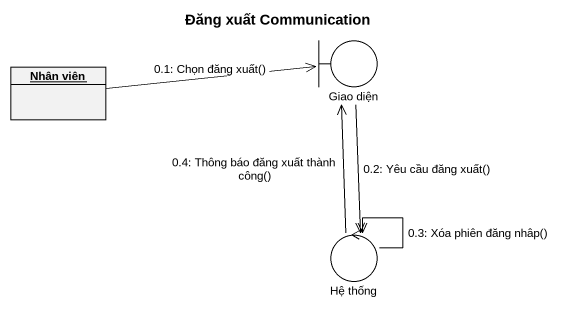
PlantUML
@startuml
title Đăng xuất Communication
allowmixing
hide circle
hide empty members
object "Nhân viên" as Nhân_viên
boundary "Giao diện" as Giao_diện
control "Hệ thống" as Hệ_thống
Nhân_viên -right-> Giao_diện : 0.1: Chọn đăng xuất()
Giao_diện --> Hệ_thống : 0.2: Yêu cầu đăng xuất()
Hệ_thống --> Hệ_thống : 0.3: Xóa phiên đăng nhâp()
Hệ_thống -up-> Giao_diện : 0.4: Thông báo đăng xuất thành công()
@enduml
